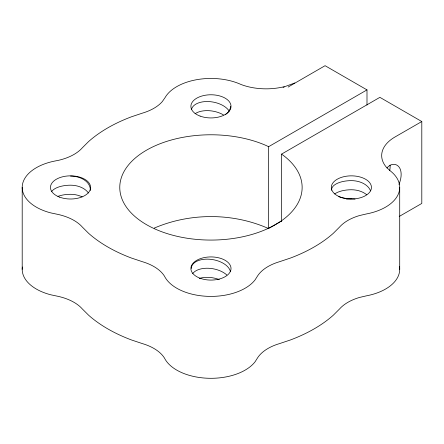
<?xml version="1.0" encoding="UTF-8"?>
<svg xmlns="http://www.w3.org/2000/svg" width="444" height="444" viewBox="0 0 444 444"><rect width="100%" height="100%" fill="white"/><g stroke="black" fill="none" stroke-linecap="round" stroke-linejoin="round"><path stroke-width="0.67" d="M281.529 221.573L281.535 154.124L379.886 97.341L421.8 121.539L421.8 203.435L399.195 216.467M154.229 228.105C190.093 212.676 232.739 212.682 268.47 228.505L268.631 146.681L366.994 89.893L366.994 105.034M386.99 167.987C388.877 165.451 392.096 163.703 395.299 164.513A20.063 11.588 -60 0 1 398.94 184.443M366.994 89.893L325.08 65.695L290.265 85.797A50.15 28.954 -60 0 0 288.145 87.096M421.8 121.539L395.027 136.968A45.593 26.324 0 0 0 386.646 167.532L390.481 171.029A48.329 27.9 0 0 1 366.317 213.964L359.49 215.556A45.593 26.324 0 0 0 339.566 227.056L333.316 233.305A145.898 84.232 0 0 1 290.415 258.069L279.592 261.694A45.593 26.324 0 0 0 257.725 275.713L255.106 279.848A48.329 27.9 0 0 1 208.425 296.364A48.329 27.9 0 0 1 164.99 277.123L164.175 275.702A45.593 26.324 0 0 0 142.313 261.683L131.496 258.069A145.898 84.232 0 0 1 88.595 233.305L82.323 227.056A45.593 26.324 0 0 0 58.042 214.43L50.871 212.915A48.329 27.9 0 0 1 22.267 185.964A48.329 27.9 0 0 1 55.594 160.889L58.059 160.417A45.593 26.324 0 0 0 82.345 147.797L88.595 141.553A145.898 84.232 0 0 1 131.496 116.783L142.319 113.165A45.593 26.324 0 0 0 162.243 101.659L164.99 97.73A48.329 27.9 0 0 1 239.36 83.777L241.27 84.593A45.593 26.324 0 0 0 282.44 87.091L284.271 86.846L294.794 82.973M268.47 228.505L281.685 220.896M283.05 87.318L284.271 86.846M268.631 146.681L266 145.454A91.187 52.647 0 0 0 121.739 176.546A91.187 52.647 0 0 0 231.885 238.667A91.187 52.647 0 0 0 282.351 154.679L281.535 154.124M399.711 187.429L399.711 269.325M22.2 187.429L22.2 269.325M22.372 266.988A48.329 27.9 0 0 0 50.871 294.816L58.042 296.331A45.593 26.324 0 0 1 82.323 308.952L88.595 315.201A145.898 84.232 0 0 0 131.496 339.971L142.313 343.578A45.593 26.324 0 0 1 164.175 357.598L164.99 359.024A48.329 27.9 0 0 0 208.425 378.266A48.329 27.9 0 0 0 255.106 361.749L257.725 357.609A45.593 26.324 0 0 1 279.592 343.589L290.415 339.971A145.898 84.232 0 0 0 333.316 315.201L339.566 308.957A45.593 26.324 0 0 1 359.49 297.452L366.317 295.859A48.329 27.9 0 0 0 399.445 266.411M390.054 165.079A19.825 9.141 -60 0 1 389.677 170.724M191.481 109.49A19.83 11.333 9.8 0 1 208.502 101.559A19.83 11.333 9.8 0 1 229.204 111.089M230.591 106.355A19.83 11.333 -9.8 0 1 226.834 113.498M226.079 114.152A19.83 11.333 -9.8 0 1 225.263 114.785M195.077 113.731A19.83 11.333 9.8 0 1 223.471 114.929M351.382 198.768A19.83 9.063 0 0 1 338.783 196.681M331.64 190.271A19.83 9.063 0 0 1 351.382 180.636A19.83 13.609 0 0 1 370.54 190.864M366.616 194.677A19.83 13.609 0 0 0 351.382 189.743A19.83 9.063 0 0 0 334.687 193.945M355.083 199.09A19.83 13.609 0 0 0 351.382 198.84A19.83 9.063 0 0 0 346.464 199.123M191.32 268.503A19.83 11.333 9.8 0 1 209.723 259.235A19.83 11.333 9.8 0 1 230.43 271.6M192.707 273.565A19.83 11.333 9.8 0 1 208.502 268.259A19.83 11.333 9.8 0 1 226.834 275.002M199.417 278.405A19.83 11.333 9.8 0 1 219.314 279.609M51.715 191.447A19.83 9.063 0 0 1 70.529 185.187A19.83 13.609 0 0 1 88.423 193.007M70.529 176.096A19.83 13.609 0 0 1 90.271 190.559M82.146 196.897A19.83 13.609 0 0 0 70.529 194.294A19.83 9.063 0 0 0 57.931 196.37M340.542 197.175A20.063 11.583 0 0 0 371.423 187.973A20.063 11.583 0 0 0 342.18 177.134A20.063 11.583 0 0 0 340.542 197.175M200.116 116.1A20.063 11.583 0 0 0 230.997 106.899A20.063 11.583 0 0 0 201.754 96.059A20.063 11.583 0 0 0 200.116 116.1M59.69 197.175A20.063 11.583 0 0 0 90.565 187.973A20.063 11.583 0 0 0 61.328 177.134A20.063 11.583 0 0 0 59.69 197.175M200.116 278.249A20.063 11.583 0 0 0 230.997 269.047A20.063 11.583 0 0 0 201.754 258.208A20.063 11.583 0 0 0 200.116 278.249"/></g></svg>
